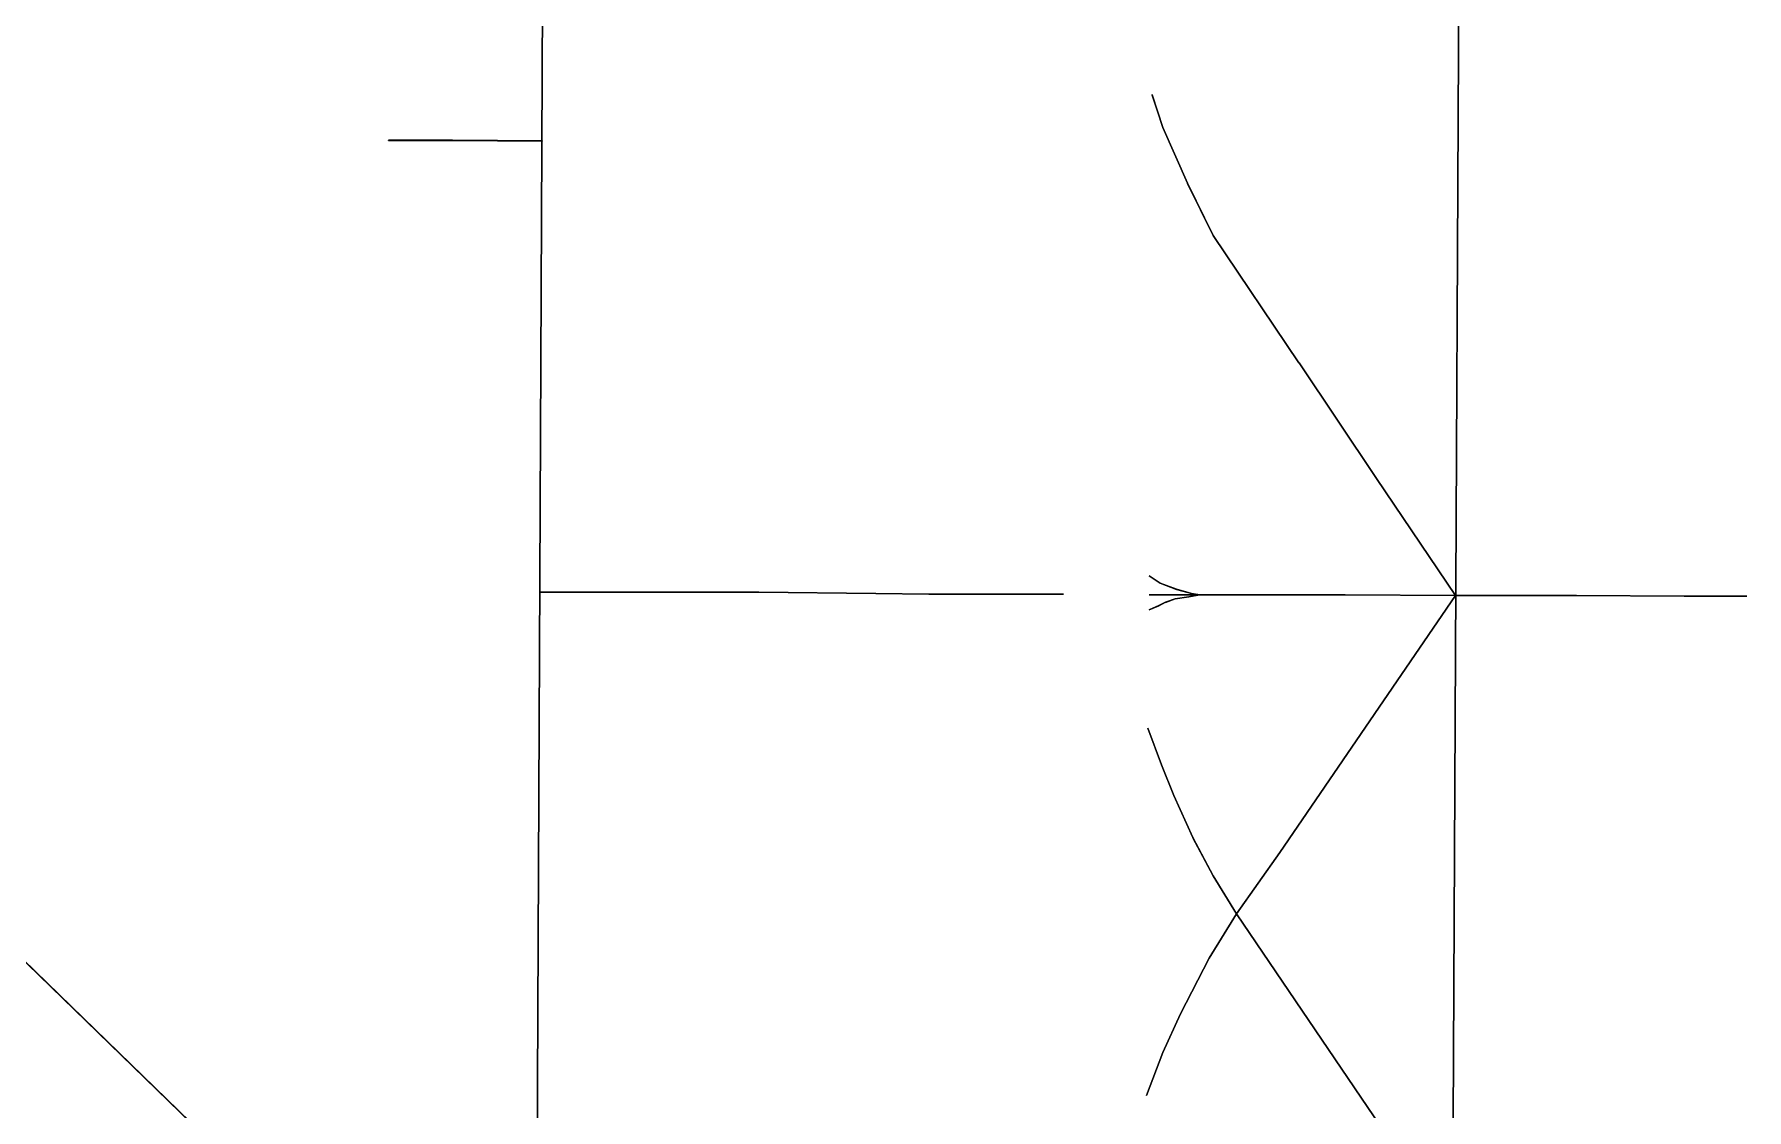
# Model space of a CAD drawing. Extents: x -291248544 to -291003570, y 98625193 to 98746984.
# Drawn here: x -291182312 to -291153511, y 98673432 to 98691525 of the extents above; entities that cross this region are included whole.
import ezdxf

# ---------------------------------------------------------------- set-up
doc = ezdxf.new("R2010")
doc.units = 0

msp = doc.modelspace()

# ---------------------------------------------------------------- linework, layer by layer
at = {"layer": 'mg_to_dxf', "color": 2}
for points in [[(-291173721.32, 98701800.8), (-291173722.31, 98701801.8), (-291174019.87, 98637403.69), (-291174018.86, 98637406.1)], [(-291174018.86, 98637406.1), (-291174017.86, 98637405.68), (-291173720.31, 98701801.8), (-291173721.32, 98701800.8)], [(-291158340.46, 98694613.91), (-291158341.45, 98694614.92), (-291158501.67, 98663119.78), (-291158500.67, 98663120.77)], [(-291158500.67, 98663120.77), (-291158499.67, 98663119.76), (-291158339.45, 98694614.91), (-291158340.46, 98694613.91)], [(-291163513.03, 98690505.51), (-291163512.39, 98690506.77), (-291163514.29, 98690506.14), (-291163513.03, 98690505.51)], [(-291163513.03, 98690505.51), (-291163514.29, 98690506.14), (-291163330.85, 98689955.83), (-291163330.24, 98689957.14)], [(-291163330.24, 98689957.14), (-291163328.99, 98689956.55), (-291163512.39, 98690506.77), (-291163513.03, 98690505.51)], [(-291163329.88, 98689956.21), (-291163329.35, 98689957.48), (-291163331.21, 98689956.76), (-291163329.88, 98689956.21)], [(-291163329.88, 98689956.21), (-291163331.21, 98689956.76), (-291162918.8, 98689017.37), (-291162918.29, 98689018.71)], [(-291163330.24, 98689957.14), (-291163330.85, 98689955.83), (-291163328.99, 98689956.55), (-291163330.24, 98689957.14)], [(-291162918.29, 98689018.71), (-291162916.98, 98689018.21), (-291163329.35, 98689957.48), (-291163329.88, 98689956.21)], [(-291176352.95, 98689739.23), (-291176353.95, 98689740.23), (-291176353.95, 98689738.23), (-291176352.95, 98689739.23)], [(-291175278.21, 98689739.23), (-291175277.21, 98689740.23), (-291176353.95, 98689740.23), (-291176352.95, 98689739.23)], [(-291176352.95, 98689739.23), (-291176353.95, 98689738.23), (-291175277.21, 98689738.23), (-291175278.21, 98689739.23)], [(-291175278.21, 98689739.23), (-291175277.21, 98689738.23), (-291175277.21, 98689740.23), (-291175278.21, 98689739.23)], [(-291175277.21, 98689739.22), (-291175278.21, 98689740.23), (-291175278.21, 98689738.23), (-291175277.21, 98689739.22)], [(-291173767.59, 98689727.79), (-291173766.58, 98689728.78), (-291175278.21, 98689740.23), (-291175277.21, 98689739.22)], [(-291175277.21, 98689739.22), (-291175278.21, 98689738.23), (-291173766.6, 98689726.78), (-291173767.59, 98689727.79)], [(-291173767.59, 98689727.79), (-291173766.6, 98689726.78), (-291173766.58, 98689728.78), (-291173767.59, 98689727.79)], [(-291162917.87, 98689017.8), (-291162917.41, 98689019.12), (-291162919.22, 98689018.28), (-291162917.87, 98689017.8)], [(-291162917.87, 98689017.8), (-291162919.22, 98689018.28), (-291162483.86, 98688136.1), (-291162483.44, 98688137.5)], [(-291162918.29, 98689018.71), (-291162918.8, 98689017.37), (-291162916.98, 98689018.21), (-291162918.29, 98689018.71)], [(-291162483.44, 98688137.5), (-291162482.13, 98688137.11), (-291162917.41, 98689019.12), (-291162917.87, 98689017.8)], [(-291162482.94, 98688136.64), (-291162482.63, 98688137.97), (-291162484.36, 98688136.97), (-291162482.94, 98688136.64)], [(-291162482.94, 98688136.64), (-291162484.36, 98688136.97), (-291161041.81, 98685996.04), (-291161041.54, 98685997.42)], [(-291162483.44, 98688137.5), (-291162483.86, 98688136.1), (-291162482.13, 98688137.11), (-291162483.44, 98688137.5)], [(-291161041.54, 98685997.42), (-291161040.15, 98685997.15), (-291162482.63, 98688137.97), (-291162482.94, 98688136.64)], [(-291161040.98, 98685996.59), (-291161040.71, 98685997.98), (-291161042.37, 98685996.87), (-291161040.98, 98685996.59)], [(-291161040.98, 98685996.59), (-291161042.37, 98685996.87), (-291159737.18, 98684050.54), (-291159736.91, 98684051.93)], [(-291161041.54, 98685997.42), (-291161041.81, 98685996.04), (-291161040.15, 98685997.15), (-291161041.54, 98685997.42)], [(-291159736.91, 98684051.93), (-291159735.53, 98684051.66), (-291161040.71, 98685997.98), (-291161040.98, 98685996.59)], [(-291159736.35, 98684051.1), (-291159736.08, 98684052.49), (-291159737.74, 98684051.37), (-291159736.35, 98684051.1)], [(-291159736.35, 98684051.1), (-291159737.74, 98684051.37), (-291158409.67, 98682082.16), (-291158409.4, 98682083.54)], [(-291159736.91, 98684051.93), (-291159737.18, 98684050.54), (-291159735.53, 98684051.66), (-291159736.91, 98684051.93)], [(-291158409.4, 98682083.54), (-291158408.01, 98682083.27), (-291159736.08, 98684052.49), (-291159736.35, 98684051.1)], [(-291190337.76, 98683570.5), (-291190339.02, 98683570.33), (-291178276.4, 98671851.05), (-291178276.42, 98671852.46)], [(-291178276.42, 98671852.46), (-291178275.01, 98671852.48), (-291190337.99, 98683572.11), (-291190337.76, 98683570.5)], [(-291163558.55, 98682414.73), (-291163558.81, 98682416.12), (-291163559.94, 98682414.47), (-291163558.55, 98682414.73)], [(-291163558.55, 98682414.73), (-291163559.94, 98682414.47), (-291163375.91, 98682287.94), (-291163376.27, 98682289.41)], [(-291163376.27, 98682289.41), (-291163374.97, 98682289.73), (-291163558.81, 98682416.12), (-291163558.55, 98682414.73)], [(-291173812.37, 98682140.35), (-291173813.37, 98682141.35), (-291173813.37, 98682139.35), (-291173812.37, 98682140.35)], [(-291171959.42, 98682140.35), (-291171958.42, 98682141.35), (-291173813.37, 98682141.35), (-291173812.37, 98682140.35)], [(-291173812.37, 98682140.35), (-291173813.37, 98682139.35), (-291171958.42, 98682139.35), (-291171959.42, 98682140.35)], [(-291171959.42, 98682140.35), (-291171958.42, 98682139.35), (-291171958.42, 98682141.35), (-291171959.42, 98682140.35)], [(-291171958.42, 98682140.35), (-291171959.42, 98682141.35), (-291171959.42, 98682139.35), (-291171958.42, 98682140.35)], [(-291170128.37, 98682140.35), (-291170127.36, 98682141.35), (-291171959.42, 98682141.35), (-291171958.42, 98682140.35)], [(-291171958.42, 98682140.35), (-291171959.42, 98682139.35), (-291170127.37, 98682139.35), (-291170128.37, 98682140.35)], [(-291170127.37, 98682140.34), (-291170128.36, 98682141.36), (-291170128.37, 98682139.36), (-291170127.37, 98682140.34)], [(-291170128.37, 98682140.35), (-291170127.37, 98682139.35), (-291170127.36, 98682141.35), (-291170128.37, 98682140.35)], [(-291170127.37, 98682140.34), (-291170128.37, 98682139.36), (-291168159, 98682116.46), (-291168159.98, 98682117.47)], [(-291168159.98, 98682117.47), (-291168158.97, 98682118.46), (-291170128.36, 98682141.36), (-291170127.37, 98682140.34)], [(-291168158.98, 98682117.46), (-291168159.97, 98682118.47), (-291168160, 98682116.47), (-291168158.98, 98682117.46)], [(-291168158.98, 98682117.46), (-291168160, 98682116.47), (-291167266.35, 98682105.01), (-291167267.35, 98682106.02)], [(-291168159.98, 98682117.47), (-291168159, 98682116.46), (-291168158.97, 98682118.46), (-291168159.98, 98682117.47)], [(-291167267.35, 98682106.02), (-291167266.34, 98682107.01), (-291168159.97, 98682118.47), (-291168158.98, 98682117.46)], [(-291167266.35, 98682106.02), (-291167267.34, 98682107.02), (-291167267.35, 98682105.02), (-291167266.35, 98682106.02)], [(-291167267.35, 98682106.02), (-291167266.35, 98682105.01), (-291167266.34, 98682107.01), (-291167267.35, 98682106.02)], [(-291167266.35, 98682106.02), (-291167267.35, 98682105.02), (-291166945.91, 98682105.02), (-291166946.91, 98682106.02)], [(-291166946.91, 98682106.02), (-291166945.91, 98682107.02), (-291167267.34, 98682107.02), (-291167266.35, 98682106.02)], [(-291166946.91, 98682106.02), (-291166945.91, 98682105.02), (-291166945.91, 98682107.02), (-291166946.91, 98682106.02)], [(-291166945.91, 98682106.02), (-291166946.91, 98682107.02), (-291166946.91, 98682105.02), (-291166945.91, 98682106.02)], [(-291165001.42, 98682106.02), (-291165000.42, 98682107.02), (-291166946.91, 98682107.02), (-291166945.91, 98682106.02)], [(-291166945.91, 98682106.02), (-291166946.91, 98682105.02), (-291165000.42, 98682105.02), (-291165001.42, 98682106.02)], [(-291165001.42, 98682106.02), (-291165000.42, 98682105.02), (-291165000.42, 98682107.02), (-291165001.42, 98682106.02)], [(-291163558.46, 98682094.57), (-291163559.46, 98682095.57), (-291163559.46, 98682093.57), (-291163558.46, 98682094.57)], [(-291161728.41, 98682094.57), (-291161727.41, 98682095.57), (-291163559.46, 98682095.57), (-291163558.46, 98682094.57)], [(-291163558.46, 98682094.57), (-291163559.46, 98682093.57), (-291161727.41, 98682093.57), (-291161728.41, 98682094.57)], [(-291163375.38, 98682288.95), (-291163375.86, 98682290.19), (-291163376.79, 98682288.41), (-291163375.38, 98682288.95)], [(-291163375.38, 98682288.95), (-291163376.79, 98682288.41), (-291163101.04, 98682185), (-291163101.66, 98682186.3)], [(-291163376.27, 98682289.41), (-291163375.91, 98682287.94), (-291163374.97, 98682289.73), (-291163376.27, 98682289.41)], [(-291163101.66, 98682186.3), (-291163100.42, 98682186.9), (-291163375.86, 98682290.19), (-291163375.38, 98682288.95)], [(-291162895.7, 98682060.17), (-291162894.87, 98682061.3), (-291163124.83, 98682026.81), (-291163123.59, 98682025.98)], [(-291163123.59, 98682025.98), (-291163124.34, 98682024.86), (-291162894.54, 98682059.33), (-291162895.7, 98682060.17)], [(-291163100.71, 98682186), (-291163101.37, 98682187.21), (-291163101.99, 98682185.31), (-291163100.71, 98682186)], [(-291163100.71, 98682186), (-291163101.99, 98682185.31), (-291162849.16, 98682116.35), (-291162849.91, 98682117.59)], [(-291163101.66, 98682186.3), (-291163101.04, 98682185), (-291163100.42, 98682186.9), (-291163101.66, 98682186.3)], [(-291162849.91, 98682117.59), (-291162848.73, 98682118.31), (-291163101.37, 98682187.21), (-291163100.71, 98682186)], [(-291162712.59, 98682094.48), (-291162711.79, 98682095.65), (-291162895.86, 98682061.14), (-291162894.71, 98682060.33)], [(-291162894.71, 98682060.33), (-291162895.86, 98682061.14), (-291162895.53, 98682059.16), (-291162894.71, 98682060.33)], [(-291162895.7, 98682060.17), (-291162894.54, 98682059.33), (-291162894.87, 98682061.3), (-291162895.7, 98682060.17)], [(-291162894.71, 98682060.33), (-291162895.53, 98682059.16), (-291162711.42, 98682093.68), (-291162712.59, 98682094.48)], [(-291162848.93, 98682117.38), (-291162849.71, 98682118.52), (-291162850.13, 98682116.57), (-291162848.93, 98682117.38)], [(-291162848.93, 98682117.38), (-291162850.13, 98682116.57), (-291162711.77, 98682093.51), (-291162712.59, 98682094.66)], [(-291162849.91, 98682117.59), (-291162849.16, 98682116.35), (-291162848.73, 98682118.31), (-291162849.91, 98682117.59)], [(-291162712.59, 98682094.66), (-291162711.44, 98682095.48), (-291162849.71, 98682118.52), (-291162848.93, 98682117.38)], [(-291162712.59, 98682094.48), (-291162711.42, 98682093.68), (-291162711.79, 98682095.65), (-291162712.59, 98682094.48)], [(-291162712.59, 98682094.66), (-291162711.77, 98682093.51), (-291162711.44, 98682095.48), (-291162712.59, 98682094.66)], [(-291161728.41, 98682094.57), (-291161727.41, 98682093.57), (-291161727.41, 98682095.57), (-291161728.41, 98682094.57)], [(-291161727.41, 98682094.57), (-291161728.41, 98682095.57), (-291161728.41, 98682093.57), (-291161727.41, 98682094.57)], [(-291160263.56, 98682094.57), (-291160262.56, 98682095.57), (-291161728.41, 98682095.57), (-291161727.41, 98682094.57)], [(-291161727.41, 98682094.57), (-291161728.41, 98682093.57), (-291160262.56, 98682093.57), (-291160263.56, 98682094.57)], [(-291158409.4, 98682082.72), (-291158409.66, 98682084.11), (-291161362.8, 98677757.42), (-291161361.41, 98677757.68)], [(-291161361.41, 98677757.68), (-291161361.16, 98677756.28), (-291158408.01, 98682082.98), (-291158409.4, 98682082.72)], [(-291160262.56, 98682094.57), (-291160263.56, 98682095.58), (-291160263.56, 98682093.58), (-291160262.56, 98682094.57)], [(-291158409.62, 98682083.13), (-291158408.62, 98682084.13), (-291160263.56, 98682095.58), (-291160262.56, 98682094.57)], [(-291160263.56, 98682094.57), (-291160262.56, 98682093.57), (-291160262.56, 98682095.57), (-291160263.56, 98682094.57)], [(-291160262.56, 98682094.57), (-291160263.56, 98682093.58), (-291158408.62, 98682082.13), (-291158409.62, 98682083.13)], [(-291158409.4, 98682083.54), (-291158409.67, 98682082.16), (-291158408.01, 98682083.27), (-291158409.4, 98682083.54)], [(-291158409.4, 98682082.72), (-291158408.01, 98682082.98), (-291158409.66, 98682084.11), (-291158409.4, 98682082.72)], [(-291158409.62, 98682083.13), (-291158408.62, 98682082.13), (-291158408.62, 98682084.13), (-291158409.62, 98682083.13)], [(-291158408.62, 98682083.13), (-291158409.62, 98682084.13), (-291158409.62, 98682082.13), (-291158408.62, 98682083.13)], [(-291156372.57, 98682083.13), (-291156371.57, 98682084.13), (-291158409.62, 98682084.13), (-291158408.62, 98682083.13)], [(-291158408.62, 98682083.13), (-291158409.62, 98682082.13), (-291156371.57, 98682082.13), (-291156372.57, 98682083.13)], [(-291156372.57, 98682083.13), (-291156371.57, 98682082.13), (-291156371.57, 98682084.13), (-291156372.57, 98682083.13)], [(-291156371.57, 98682083.13), (-291156372.57, 98682084.13), (-291156372.57, 98682082.13), (-291156371.57, 98682083.13)], [(-291154564.4, 98682071.69), (-291154563.4, 98682072.68), (-291156372.57, 98682084.13), (-291156371.57, 98682083.13)], [(-291156371.57, 98682083.13), (-291156372.57, 98682082.13), (-291154563.41, 98682070.68), (-291154564.4, 98682071.69)], [(-291154563.4, 98682071.69), (-291154564.4, 98682072.69), (-291154564.41, 98682070.69), (-291154563.4, 98682071.69)], [(-291154563.4, 98682071.69), (-291154564.41, 98682070.69), (-291153510.55, 98682070.69), (-291153511.55, 98682071.69)], [(-291153511.55, 98682071.69), (-291153510.55, 98682072.69), (-291154564.4, 98682072.69), (-291154563.4, 98682071.69)], [(-291154564.4, 98682071.69), (-291154563.41, 98682070.68), (-291154563.4, 98682072.68), (-291154564.4, 98682071.69)], [(-291153511.55, 98682071.69), (-291153510.55, 98682070.69), (-291153510.55, 98682072.69), (-291153511.55, 98682071.69)], [(-291163399.2, 98681911.27), (-291163398.7, 98681912.57), (-291163559.81, 98681843.53), (-291163558.5, 98681843)], [(-291163558.5, 98681843), (-291163559.81, 98681843.53), (-291163559.03, 98681841.69), (-291163558.5, 98681843)], [(-291163558.5, 98681843), (-291163559.03, 98681841.69), (-291163397.86, 98681910.76), (-291163399.2, 98681911.27)], [(-291163284.75, 98681968.46), (-291163284.25, 98681969.83), (-291163399.61, 98681912.15), (-291163398.3, 98681911.69)], [(-291163398.3, 98681911.69), (-291163399.61, 98681912.15), (-291163398.77, 98681910.34), (-291163398.3, 98681911.69)], [(-291163399.2, 98681911.27), (-291163397.86, 98681910.76), (-291163398.7, 98681912.57), (-291163399.2, 98681911.27)], [(-291163398.3, 98681911.69), (-291163398.77, 98681910.34), (-291163283.46, 98681967.99), (-291163284.75, 98681968.46)], [(-291163124.56, 98682025.74), (-291163123.86, 98682027.05), (-291163285.17, 98681969.44), (-291163283.83, 98681968.86)], [(-291163283.83, 98681968.86), (-291163285.17, 98681969.44), (-291163284.38, 98681967.6), (-291163283.83, 98681968.86)], [(-291163284.75, 98681968.46), (-291163283.46, 98681967.99), (-291163284.25, 98681969.83), (-291163284.75, 98681968.46)], [(-291163283.83, 98681968.86), (-291163284.38, 98681967.6), (-291163123.37, 98682025.1), (-291163124.56, 98682025.74)], [(-291163123.59, 98682025.98), (-291163124.83, 98682026.81), (-291163124.34, 98682024.86), (-291163123.59, 98682025.98)], [(-291163124.56, 98682025.74), (-291163123.37, 98682025.1), (-291163123.86, 98682027.05), (-291163124.56, 98682025.74)], [(-291163581.67, 98679851.06), (-291163581.08, 98679852.35), (-291163582.96, 98679851.65), (-291163581.67, 98679851.06)], [(-291163581.67, 98679851.06), (-291163582.96, 98679851.65), (-291163353.73, 98679232.72), (-291163353.14, 98679234.02)], [(-291163353.14, 98679234.02), (-291163351.86, 98679233.44), (-291163581.08, 98679852.35), (-291163581.67, 98679851.06)], [(-291163352.78, 98679233.09), (-291163352.22, 98679234.37), (-291163354.09, 98679233.66), (-291163352.78, 98679233.09)], [(-291163352.78, 98679233.09), (-291163354.09, 98679233.66), (-291163147.71, 98678717.71), (-291163147.16, 98678719.03)], [(-291163353.14, 98679234.02), (-291163353.73, 98679232.72), (-291163351.86, 98679233.44), (-291163353.14, 98679234.02)], [(-291163147.16, 98678719.03), (-291163145.87, 98678718.49), (-291163352.22, 98679234.37), (-291163352.78, 98679233.09)], [(-291163146.77, 98678718.11), (-291163146.26, 98678719.41), (-291163148.1, 98678718.63), (-291163146.77, 98678718.11)], [(-291163146.77, 98678718.11), (-291163148.1, 98678718.63), (-291162827.23, 98678008.13), (-291162826.74, 98678009.49)], [(-291163147.16, 98678719.03), (-291163147.71, 98678717.71), (-291163145.87, 98678718.49), (-291163147.16, 98678719.03)], [(-291162826.74, 98678009.49), (-291162825.43, 98678009.02), (-291163146.26, 98678719.41), (-291163146.77, 98678718.11)], [(-291162826.3, 98678008.59), (-291162825.88, 98678009.92), (-291162827.67, 98678009.03), (-291162826.3, 98678008.59)], [(-291162826.3, 98678008.59), (-291162827.67, 98678009.03), (-291162483.85, 98677367.23), (-291162483.45, 98677368.6)], [(-291162826.74, 98678009.49), (-291162827.23, 98678008.13), (-291162825.43, 98678009.02), (-291162826.74, 98678009.49)], [(-291162483.45, 98677368.6), (-291162482.11, 98677368.22), (-291162825.88, 98678009.92), (-291162826.3, 98678008.59)], [(-291161361.98, 98677756.86), (-291161362.23, 98677758.24), (-291162095.24, 98676727.44), (-291162093.83, 98676727.7)], [(-291162093.83, 98676727.7), (-291162093.57, 98676726.33), (-291161360.58, 98677757.1), (-291161361.98, 98677756.86)], [(-291161361.41, 98677757.68), (-291161362.8, 98677757.42), (-291161361.16, 98677756.28), (-291161361.41, 98677757.68)], [(-291161361.98, 98677756.86), (-291161360.58, 98677757.1), (-291161362.23, 98677758.24), (-291161361.98, 98677756.86)], [(-291162482.96, 98677367.74), (-291162482.61, 98677369.09), (-291162484.34, 98677368.1), (-291162482.96, 98677367.74)], [(-291162482.96, 98677367.74), (-291162484.34, 98677368.1), (-291162094.7, 98676726.33), (-291162094.38, 98676727.72)], [(-291162483.45, 98677368.6), (-291162483.85, 98677367.23), (-291162482.11, 98677368.22), (-291162483.45, 98677368.6)], [(-291162094.38, 98676727.72), (-291162093.01, 98676727.41), (-291162482.61, 98677369.09), (-291162482.96, 98677367.74)], [(-291162094.38, 98676726.87), (-291162094.69, 98676728.27), (-291162553.01, 98675983.49), (-291162551.62, 98675983.86)], [(-291162551.62, 98675983.86), (-291162551.27, 98675982.51), (-291162093.02, 98676727.17), (-291162094.38, 98676726.87)], [(-291162093.84, 98676726.88), (-291162093.56, 98676728.25), (-291162095.24, 98676727.17), (-291162093.84, 98676726.88)], [(-291162093.83, 98676727.7), (-291162095.24, 98676727.44), (-291162093.57, 98676726.33), (-291162093.83, 98676727.7)], [(-291162093.84, 98676726.88), (-291162095.24, 98676727.17), (-291158455.44, 98671359.04), (-291158455.18, 98671360.43)], [(-291162094.38, 98676727.72), (-291162094.7, 98676726.33), (-291162093.01, 98676727.41), (-291162094.38, 98676727.72)], [(-291162094.38, 98676726.87), (-291162093.02, 98676727.17), (-291162094.69, 98676728.27), (-291162094.38, 98676726.87)], [(-291158455.18, 98671360.43), (-291158453.79, 98671360.16), (-291162093.56, 98676728.25), (-291162093.84, 98676726.88)], [(-291162552.11, 98675982.98), (-291162552.52, 98675984.37), (-291163033.66, 98675045), (-291163032.3, 98675045.46)], [(-291163032.3, 98675045.46), (-291163031.86, 98675044.13), (-291162550.78, 98675983.38), (-291162552.11, 98675982.98)], [(-291162551.62, 98675983.86), (-291162553.01, 98675983.49), (-291162551.27, 98675982.51), (-291162551.62, 98675983.86)], [(-291162552.11, 98675982.98), (-291162550.78, 98675983.38), (-291162552.52, 98675984.37), (-291162552.11, 98675982.98)], [(-291163032.74, 98675044.56), (-291163033.22, 98675045.9), (-291163331.21, 98674392.63), (-291163329.87, 98674393.16)], [(-291163329.87, 98674393.16), (-291163329.36, 98674391.86), (-291163031.42, 98675045.03), (-291163032.74, 98675044.56)], [(-291163032.3, 98675045.46), (-291163033.66, 98675045), (-291163031.86, 98675044.13), (-291163032.3, 98675045.46)], [(-291163032.74, 98675044.56), (-291163031.42, 98675045.03), (-291163033.22, 98675045.9), (-291163032.74, 98675044.56)], [(-291163330.26, 98674392.23), (-291163330.82, 98674393.55), (-291163605.85, 98673671.61), (-291163604.56, 98673672.19)], [(-291163604.56, 98673672.19), (-291163603.98, 98673670.9), (-291163328.98, 98674392.78), (-291163330.26, 98674392.23)], [(-291163329.87, 98674393.16), (-291163331.21, 98674392.63), (-291163329.36, 98674391.86), (-291163329.87, 98674393.16)], [(-291163330.26, 98674392.23), (-291163328.98, 98674392.78), (-291163330.82, 98674393.55), (-291163330.26, 98674392.23)], [(-291163604.56, 98673672.19), (-291163605.85, 98673671.61), (-291163603.98, 98673670.9), (-291163604.56, 98673672.19)]]:
    msp.add_3dface(points, dxfattribs=at)

doc.saveas('drawing.dxf')
